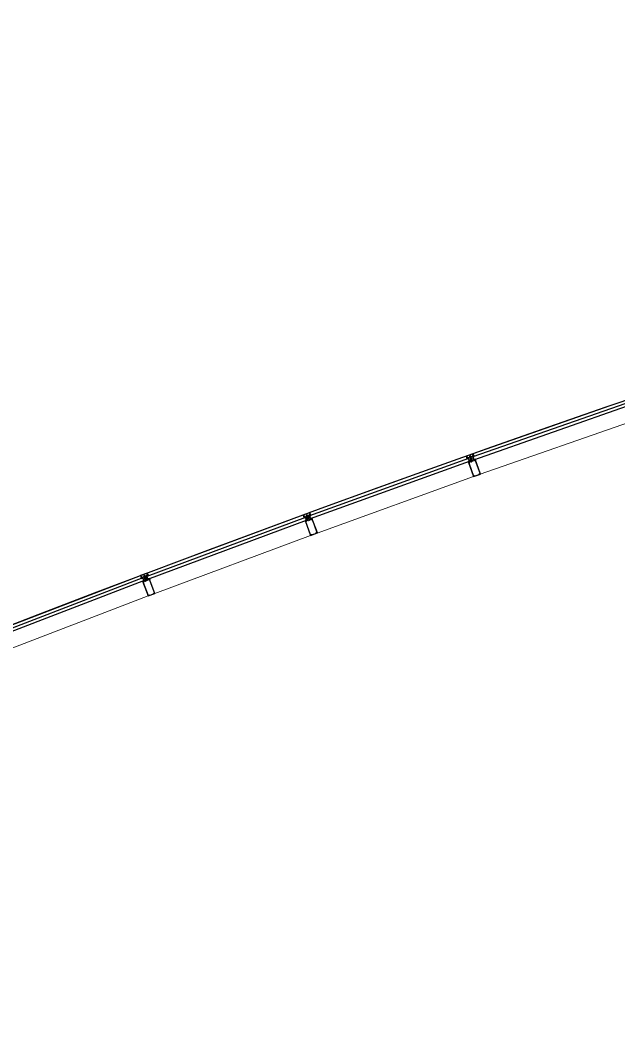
# Model space of a CAD drawing. Header units: millimetres. Extents: x -15988 to 119026, y 0 to 105082.
# Drawn here: x -5389 to -135, y 34971 to 43756 of the extents above; entities that cross this region are included whole.
import ezdxf

# ---------------------------------------------------------------- set-up
doc = ezdxf.new("R2010")
doc.units = ezdxf.units.MM
doc.header["$LTSCALE"] = 25
doc.header["$MEASUREMENT"] = 0
doc.layers.add('PLANON_CONSTRUCTION', color=8, linetype='CONTINUOUS', lineweight=18)
doc.layers.add('PLANON_FLOOR_POLYLINE', color=5, linetype='CONTINUOUS')

msp = doc.modelspace()

# ---------------------------------------------------------------- linework, layer by layer
at = {"layer": 'PLANON_CONSTRUCTION', "lineweight": 25}
for p, q in [((-8.8, 40410.9), (-1411.4, 39921.1)), ((-1403, 39897.1), (-0.5, 40386.9)), ((-1447.4, 39908.3), (-2844.9, 39404.5)), ((-2836.3, 39380.6), (-1438.8, 39884.4)), ((-1438.8, 39884.4), (-1447.4, 39908.3)), ((-1411.4, 39921.1), (-1403, 39897.1)), ((-2880.8, 39391.3), (-4273.2, 38873.5)), ((-4264.3, 38849.7), (-2871.9, 39367.5)), ((-2871.9, 39367.5), (-2880.8, 39391.3)), ((-2844.9, 39404.5), (-2836.3, 39380.6)), ((-4308.9, 38860), (-5696.1, 38328.1)), ((-5687, 38304.4), (-4299.9, 38836.2)), ((-4299.9, 38836.2), (-4308.9, 38860)), ((-4273.2, 38873.5), (-4264.3, 38849.7))]:
    msp.add_line(p, q, dxfattribs=at)
at = {"layer": 'PLANON_CONSTRUCTION'}
for p, q in [((-29.2, 40430.7), (-1407.7, 39949.3)), ((-1344.9, 39769.4), (33.6, 40250.8)), ((-1467.9, 39927.9), (-2841.6, 39432.7)), ((-1467.9, 39927.9), (-1459.3, 39904)), ((-1467.8, 39928.1), (-1408, 39949.4)), ((-1464, 39917.5), (-1467.8, 39928.1)), ((-1408.7, 39947.5), (-1466.1, 39927.1)), ((-1466.1, 39927.1), (-1463, 39918.4)), ((-1465.4, 39916.6), (-1463.9, 39917.1)), ((-1462.6, 39903), (-1465.4, 39916.6)), ((-1463.9, 39917.1), (-1462.9, 39914.3)), ((-1461.6, 39910.6), (-1463.2, 39915.1)), ((-1463, 39918.4), (-1462.3, 39918.7)), ((-1462.7, 39916.1), (-1461.8, 39916.4)), ((-1462.2, 39918.9), (-1461.2, 39924.1)), ((-1461.6, 39916.7), (-1462.1, 39916.6)), ((-1459, 39911), (-1461, 39910.3)), ((-1460.2, 39913.3), (-1460.1, 39913)), ((-1459.2, 39923.8), (-1459.8, 39920.7)), ((-1459.8, 39920.7), (-1458.7, 39917.5)), ((-1457.4, 39915.7), (-1459.5, 39914.9)), ((-1458.7, 39917.5), (-1455.9, 39918.5)), ((-1455.6, 39914.6), (-1455.7, 39914.9)), ((-1436.9, 39918.9), (-1455.3, 39912.4)), ((-1454, 39917.6), (-1453.3, 39915.7)), ((-1453.3, 39915.7), (-1440.2, 39920.4)), ((-1450, 39914.2), (-1447.8, 39908.3)), ((-1440.2, 39920.4), (-1439.8, 39921.2)), ((-1439.8, 39921.2), (-1432.9, 39923.7)), ((-1437.2, 39878.3), (-1439.3, 39884.3)), ((-1439, 39926.4), (-1437.8, 39923)), ((-1439, 39918.1), (-1437.5, 39918.7)), ((-1439, 39918.1), (-1436.9, 39912.1)), ((-1438.9, 39922.6), (-1426.9, 39926.9)), ((-1438.6, 39921.7), (-1438.9, 39922.6)), ((-1438.8, 39927), (-1438.6, 39926.6)), ((-1438.6, 39926.6), (-1429.7, 39929.8)), ((-1438.6, 39921.7), (-1426.6, 39925.9)), ((-1438, 39927.6), (-1430.8, 39930.2)), ((-1436.4, 39918.6), (-1436.9, 39918.9)), ((-1436.9, 39912.1), (-1435.4, 39912.7)), ((-1436.9, 39912.1), (-1435.9, 39912.5)), ((-1427, 39884.3), (-1436.9, 39912.1)), ((-1436.7, 39935.4), (-1422.3, 39894.8)), ((-1436.5, 39927.2), (-1435.4, 39923.9)), ((-1436.2, 39919.1), (-1436.4, 39918.6)), ((-1426.9, 39922.4), (-1436.2, 39919.1)), ((-1435.9, 39912.5), (-1435.7, 39913)), ((-1434.7, 39919.7), (-1435.8, 39922.6)), ((-1435.7, 39913), (-1435.2, 39912.7)), ((-1435.6, 39922.7), (-1429.9, 39906.8)), ((-1435.2, 39912.7), (-1433.5, 39913.4)), ((-1433.5, 39913.4), (-1433.2, 39913.8)), ((-1433.2, 39913.8), (-1432.7, 39913.6)), ((-1432.9, 39923.7), (-1432.5, 39923.4)), ((-1432.7, 39913.6), (-1431.8, 39914)), ((-1432.5, 39923.4), (-1432.2, 39923.9)), ((-1432.2, 39923.9), (-1425.4, 39926.3)), ((-1431.8, 39914), (-1428.1, 39903.7)), ((-1431.7, 39928.9), (-1430.5, 39925.6)), ((-1429.9, 39906.8), (-1424.1, 39899.8)), ((-1429.7, 39929.8), (-1429.8, 39930.2)), ((-1423.9, 39908.9), (-1429.6, 39924.8)), ((-1428.3, 39921.9), (-1429.4, 39924.9)), ((-1429.3, 39929.8), (-1428.1, 39926.5)), ((-1425.3, 39887), (-1429.2, 39898.1)), ((-1428.1, 39903.7), (-1424.9, 39898.9)), ((-1427.9, 39898.8), (-1427, 39897.5)), ((-1427, 39915.7), (-1426, 39916)), ((-1423.4, 39905.4), (-1427, 39915.7)), ((-1426.9, 39926.9), (-1426.6, 39925.9)), ((-1426.4, 39922.2), (-1426.9, 39922.4)), ((-1425.7, 39884.5), (-1426.7, 39884.1)), ((-1426.1, 39922.7), (-1426.4, 39922.2)), ((-1407.8, 39929.2), (-1426.1, 39922.7)), ((-1426, 39916), (-1425.8, 39916.5)), ((-1425.8, 39916.5), (-1425.3, 39916.2)), ((-1425.5, 39922.9), (-1424, 39923.4)), ((-1425.4, 39926.3), (-1424.6, 39925.9)), ((-1424.9, 39883), (-1425.4, 39884.3)), ((-1425.3, 39916.2), (-1423.6, 39916.9)), ((-1424.6, 39925.9), (-1411.4, 39930.6)), ((-1424.1, 39899.8), (-1423.9, 39908.9)), ((-1421.9, 39917.5), (-1424, 39923.4)), ((-1423.6, 39916.9), (-1423.4, 39917.4)), ((-1412.4, 39884.5), (-1423.5, 39880.5)), ((-1423.4, 39916.9), (-1421.9, 39917.5)), ((-1423.4, 39917.4), (-1422.9, 39917.1)), ((-1422.9, 39899.6), (-1423.4, 39905.4)), ((-1422.4, 39883.6), (-1423, 39885.2)), ((-1422.9, 39917.1), (-1421.9, 39917.5)), ((-1415.1, 39886.2), (-1422.4, 39883.6)), ((-1421.9, 39917.5), (-1412, 39889.6)), ((-1420.4, 39899.8), (-1420.5, 39901.4)), ((-1419, 39901.7), (-1415.1, 39890.6)), ((-1415.7, 39887.8), (-1415.1, 39886.2)), ((-1413.3, 39888.6), (-1412.8, 39887.3)), ((-1413.1, 39927.3), (-1411, 39921.3)), ((-1412.2, 39889.3), (-1413.1, 39888.9)), ((-1412.5, 39887.1), (-1404.2, 39890.1)), ((-1411.2, 39881.4), (-1412.4, 39884.5)), ((-1411.4, 39930.6), (-1412, 39932.4)), ((-1409.5, 39938.6), (-1411.9, 39940.6)), ((-1411.1, 39934.4), (-1408.4, 39935.4)), ((-1410.6, 39942.1), (-1406.5, 39938.7)), ((-1396.3, 39889.5), (-1410.2, 39884.5)), ((-1410.2, 39884.5), (-1409.3, 39882)), ((-1408.4, 39935.4), (-1409.5, 39938.6)), ((-1409, 39931.5), (-1408.9, 39931.2)), ((-1405.6, 39938.8), (-1408.7, 39947.5)), ((-1406.1, 39933.8), (-1408.2, 39933.1)), ((-1408, 39949.4), (-1404.2, 39938.7)), ((-1399.4, 39925.3), (-1407.7, 39949.3)), ((-1406.3, 39938.5), (-1405.6, 39938.8)), ((-1405.1, 39936.8), (-1405.6, 39936.6)), ((-1405.3, 39936.5), (-1404.3, 39936.8)), ((-1404.4, 39932.8), (-1404.5, 39933.1)), ((-1404.2, 39890.1), (-1403.7, 39889.8)), ((-1402.6, 39938.9), (-1404.1, 39938.3)), ((-1404.1, 39938.3), (-1403.1, 39935.6)), ((-1402.1, 39931.2), (-1404, 39930.5)), ((-1403.7, 39889.8), (-1403.5, 39890.3)), ((-1403.5, 39890.3), (-1395, 39893.3)), ((-1403.4, 39936.3), (-1401.8, 39931.9)), ((-1396.2, 39926.6), (-1402.6, 39938.9)), ((-1400.3, 39891.4), (-1402.5, 39897.4)), ((-1395.4, 39887), (-1396.3, 39889.5)), ((-1389.8, 39888.4), (-1394.8, 39886.7)), ((-1394.7, 39891), (-1394.6, 39890.8)), ((-1392.9, 39890), (-1390.8, 39890.8)), ((-1391.3, 39894.6), (-1389.3, 39895.3)), ((-1390.1, 39892.4), (-1390.2, 39892.6)), ((-1347.5, 39771.4), (-1388.9, 39887.9)), ((-1388.7, 39895), (-1344.3, 39769.8)), ((-1387.7, 39902.7), (-1385, 39889.1)), ((-1386.4, 39888.6), (-1387.4, 39891.3)), ((-1385, 39889.1), (-1386.4, 39888.6)), ((-1454.1, 39879.1), (-1447.7, 39866.8)), ((-1404.1, 39748.6), (-1448.5, 39873.8)), ((-1448.2, 39874.4), (-1446.3, 39875.1)), ((-1447.7, 39866.8), (-1446.3, 39867.3)), ((-1446.3, 39867.3), (-1447.2, 39870.1)), ((-1445.9, 39872.9), (-1445.8, 39872.6)), ((-1444.2, 39871.8), (-1442.1, 39872.6)), ((-1443.9, 39868.4), (-1402.6, 39751.8)), ((-1438.6, 39871.1), (-1443.5, 39869.4)), ((-1442.5, 39876.5), (-1434.1, 39879.4)), ((-1441.3, 39874.2), (-1441.4, 39874.4)), ((-1425.2, 39879.2), (-1439.1, 39874.3)), ((-1439.1, 39874.3), (-1438.3, 39871.8)), ((-1434.1, 39879.4), (-1433.6, 39879.2)), ((-1433.6, 39879.2), (-1433.4, 39879.7)), ((-1433.4, 39879.7), (-1425.1, 39882.6)), ((-1424.3, 39876.7), (-1425.2, 39879.2)), ((-1422.7, 39876.7), (-1423.7, 39876.4)), ((-1423.5, 39880.5), (-1422.4, 39877.4)), ((-1409.6, 39881.4), (-1410.6, 39881)), ((-2777, 39253.5), (-1403.3, 39748.7)), ((-1344.3, 39769.8), (-1404.1, 39748.6)), ((-1402.6, 39751.8), (-1398.7, 39753.2)), ((-1398.3, 39756.6), (-1392.7, 39758.6)), ((-1397.8, 39755.1), (-1398.3, 39756.6)), ((-1392.7, 39758.6), (-1392.2, 39757.1)), ((-1390.2, 39756.2), (-1359.8, 39767)), ((-1359.4, 39770.4), (-1353.8, 39772.4)), ((-1358.9, 39768.9), (-1359.4, 39770.4)), ((-1353.8, 39772.4), (-1353.3, 39770.9)), ((-1351.3, 39770), (-1347.5, 39771.4)), ((-2901.6, 39410.7), (-4270.1, 38901.7)), ((-2901.6, 39410.7), (-2892.7, 39386.9)), ((-2901.4, 39410.9), (-2841.8, 39432.8)), ((-2897.6, 39400.3), (-2901.4, 39410.9)), ((-2842.5, 39430.9), (-2899.7, 39409.9)), ((-2899.7, 39409.9), (-2896.5, 39401.3)), ((-2898.9, 39399.4), (-2897.4, 39400)), ((-2896, 39385.9), (-2898.9, 39399.4)), ((-2897.4, 39400), (-2896.4, 39397.2)), ((-2895.1, 39393.5), (-2896.7, 39398)), ((-2896.5, 39401.3), (-2895.8, 39401.5)), ((-2896.2, 39398.9), (-2895.3, 39399.3)), ((-2895.7, 39401.7), (-2894.8, 39407)), ((-2895.1, 39399.6), (-2895.6, 39399.4)), ((-2892.5, 39393.9), (-2894.4, 39393.2)), ((-2893.7, 39396.2), (-2893.6, 39395.9)), ((-2892.8, 39406.7), (-2893.4, 39403.6)), ((-2893.4, 39403.6), (-2892.2, 39400.4)), ((-2890.9, 39398.6), (-2893, 39397.8)), ((-2892.2, 39400.4), (-2889.5, 39401.4)), ((-2889.1, 39397.6), (-2889.2, 39397.8)), ((-2870.4, 39402), (-2888.7, 39395.3)), ((-2887.5, 39400.5), (-2886.8, 39398.7)), ((-2887.2, 39362), (-2880.7, 39349.8)), ((-2886.8, 39398.7), (-2873.7, 39403.5)), ((-2883.4, 39397.2), (-2881.3, 39391.3)), ((-2835.9, 39232.1), (-2881.6, 39356.8)), ((-2881.3, 39357.4), (-2879.3, 39358.2)), ((-2875.6, 39359.5), (-2867.2, 39362.6)), ((-2874.4, 39357.3), (-2874.5, 39357.5)), ((-2873.7, 39403.5), (-2873.3, 39404.3)), ((-2873.3, 39404.3), (-2866.5, 39406.8)), ((-2872.6, 39409.5), (-2871.4, 39406.1)), ((-2872.5, 39405.7), (-2860.5, 39410.1)), ((-2872.1, 39404.8), (-2872.5, 39405.7)), ((-2872.5, 39401.2), (-2871, 39401.8)), ((-2872.5, 39401.2), (-2870.4, 39395.3)), ((-2870.3, 39361.5), (-2872.5, 39367.4)), ((-2872.4, 39410.1), (-2872.2, 39409.7)), ((-2872.2, 39409.7), (-2863.3, 39413)), ((-2858.3, 39362.5), (-2872.2, 39357.4)), ((-2872.2, 39357.4), (-2871.3, 39354.9)), ((-2872.1, 39404.8), (-2860.2, 39409.1)), ((-2871.7, 39410.7), (-2864.4, 39413.4)), ((-2870.4, 39418.5), (-2855.6, 39378.1)), ((-2869.9, 39401.8), (-2870.4, 39402)), ((-2870.4, 39395.3), (-2868.9, 39395.8)), ((-2870.4, 39395.3), (-2869.4, 39395.6)), ((-2860.2, 39367.5), (-2870.4, 39395.3)), ((-2870.2, 39410.3), (-2868.9, 39407)), ((-2869.7, 39402.3), (-2869.9, 39401.8)), ((-2860.4, 39405.7), (-2869.7, 39402.3)), ((-2869.4, 39395.6), (-2869.2, 39396.1)), ((-2868.2, 39402.8), (-2869.3, 39405.8)), ((-2869.2, 39405.8), (-2863.3, 39390)), ((-2869.2, 39396.1), (-2868.7, 39395.9)), ((-2868.7, 39395.9), (-2866.9, 39396.5)), ((-2867.2, 39362.6), (-2866.7, 39362.4)), ((-2866.9, 39396.5), (-2866.7, 39397)), ((-2866.7, 39397), (-2866.2, 39396.8)), ((-2866.7, 39362.4), (-2866.5, 39362.9)), ((-2866.5, 39406.8), (-2866, 39406.6)), ((-2866.5, 39362.9), (-2858.2, 39365.9)), ((-2866.2, 39396.8), (-2865.3, 39397.1)), ((-2866, 39406.6), (-2865.8, 39407.1)), ((-2865.8, 39407.1), (-2859, 39409.6)), ((-2865.3, 39412.1), (-2864.1, 39408.8)), ((-2865.3, 39397.1), (-2861.5, 39386.9)), ((-2863.3, 39413), (-2863.5, 39413.4)), ((-2863.3, 39390), (-2857.4, 39383.1)), ((-2857.4, 39392.2), (-2863.2, 39408)), ((-2861.9, 39405.1), (-2863, 39408.1)), ((-2862.9, 39413), (-2861.7, 39409.7)), ((-2858.5, 39370.2), (-2862.5, 39381.3)), ((-2861.5, 39386.9), (-2858.2, 39382.2)), ((-2861.2, 39382), (-2860.3, 39380.7)), ((-2860.5, 39410.1), (-2860.2, 39409.1)), ((-2860.5, 39398.9), (-2859.5, 39399.2)), ((-2856.7, 39388.6), (-2860.5, 39398.9)), ((-2859.9, 39405.4), (-2860.4, 39405.7)), ((-2859.7, 39405.9), (-2859.9, 39405.4)), ((-2858.9, 39367.7), (-2859.9, 39367.4)), ((-2841.4, 39412.6), (-2859.7, 39405.9)), ((-2859.5, 39399.2), (-2859.3, 39399.7)), ((-2859.3, 39399.7), (-2858.8, 39399.5)), ((-2859.1, 39406.2), (-2857.6, 39406.7)), ((-2859, 39409.6), (-2858.2, 39409.2)), ((-2858.8, 39399.5), (-2857.1, 39400.1)), ((-2858.1, 39366.2), (-2858.6, 39367.6)), ((-2857.4, 39360), (-2858.3, 39362.5)), ((-2858.2, 39409.2), (-2845.1, 39414)), ((-2855.4, 39400.7), (-2857.6, 39406.7)), ((-2857.4, 39383.1), (-2857.4, 39392.2)), ((-2857.1, 39400.1), (-2856.9, 39400.6)), ((-2856.9, 39400.2), (-2855.4, 39400.7)), ((-2856.9, 39400.6), (-2856.4, 39400.4)), ((-2855.8, 39360), (-2856.8, 39359.7)), ((-2856.2, 39382.9), (-2856.7, 39388.6)), ((-2845.5, 39367.8), (-2856.7, 39363.8)), ((-2856.7, 39363.8), (-2855.5, 39360.7)), ((-2856.4, 39400.4), (-2855.4, 39400.7)), ((-2855.6, 39366.9), (-2856.2, 39368.4)), ((-2848.3, 39369.5), (-2855.6, 39366.9)), ((-2855.4, 39400.7), (-2845.3, 39373)), ((-2853.7, 39383.1), (-2853.8, 39384.7)), ((-2852.4, 39385), (-2848.3, 39374)), ((-2848.9, 39371.1), (-2848.3, 39369.5)), ((-2846.7, 39410.7), (-2844.5, 39404.7)), ((-2846.5, 39372), (-2846, 39370.6)), ((-2845.4, 39372.6), (-2846.4, 39372.3)), ((-2845.1, 39414), (-2845.7, 39415.8)), ((-2845.7, 39370.5), (-2837.4, 39373.5)), ((-2843.3, 39422), (-2845.6, 39424)), ((-2844.4, 39364.7), (-2845.5, 39367.8)), ((-2844.8, 39417.8), (-2842.1, 39418.8)), ((-2844.3, 39425.5), (-2840.2, 39422.1)), ((-2842.8, 39364.8), (-2843.8, 39364.4)), ((-2829.5, 39373), (-2843.4, 39367.9)), ((-2843.4, 39367.9), (-2842.5, 39365.4)), ((-2842.1, 39418.8), (-2843.3, 39422)), ((-2842.7, 39414.9), (-2842.6, 39414.6)), ((-2839.3, 39422.2), (-2842.5, 39430.9)), ((-2839.8, 39417.3), (-2841.9, 39416.5)), ((-2841.8, 39432.8), (-2837.9, 39422.2)), ((-2833, 39408.8), (-2841.6, 39432.7)), ((-2840, 39422), (-2839.3, 39422.2)), ((-2838.8, 39420.2), (-2839.3, 39420)), ((-2839, 39419.9), (-2838, 39420.2)), ((-2838.1, 39416.3), (-2838.2, 39416.5)), ((-2836.3, 39422.3), (-2837.8, 39421.8)), ((-2837.8, 39421.8), (-2836.8, 39419)), ((-2835.7, 39414.7), (-2837.7, 39414)), ((-2837.4, 39373.5), (-2836.9, 39373.3)), ((-2837.1, 39419.8), (-2835.4, 39415.4)), ((-2836.9, 39373.3), (-2836.7, 39373.8)), ((-2836.7, 39373.8), (-2828.3, 39376.9)), ((-2829.8, 39410.1), (-2836.3, 39422.3)), ((-2833.6, 39374.9), (-2835.8, 39380.9)), ((-2828.6, 39370.5), (-2829.5, 39373)), ((-2823.1, 39372), (-2828, 39370.2)), ((-2827.9, 39374.6), (-2827.8, 39374.3)), ((-2826.2, 39373.6), (-2824.1, 39374.3)), ((-2824.6, 39378.2), (-2822.6, 39378.9)), ((-2823.3, 39376), (-2823.4, 39376.2)), ((-2779.6, 39255.4), (-2822.1, 39371.6)), ((-2822, 39378.6), (-2776.3, 39253.9)), ((-2821.1, 39386.3), (-2818.2, 39372.7)), ((-2819.6, 39372.2), (-2820.6, 39375)), ((-2818.2, 39372.7), (-2819.6, 39372.2)), ((-2880.7, 39349.8), (-2879.3, 39350.4)), ((-2879.3, 39350.4), (-2880.3, 39353.1)), ((-2878.9, 39355.9), (-2878.9, 39355.6)), ((-2877.2, 39354.9), (-2875.1, 39355.6)), ((-2877, 39351.5), (-2834.4, 39235.3)), ((-2871.6, 39354.2), (-2876.5, 39352.4)), ((-4203.7, 38723.2), (-2835.2, 39232.2)), ((-2776.3, 39253.9), (-2835.9, 39232.1)), ((-2834.4, 39235.3), (-2830.6, 39236.7)), ((-2830.2, 39240.1), (-2824.6, 39242.1)), ((-2829.7, 39238.7), (-2830.2, 39240.1)), ((-2824.6, 39242.1), (-2824.1, 39240.7)), ((-2822.1, 39239.8), (-2791.8, 39250.9)), ((-2791.5, 39254.3), (-2785.9, 39256.3)), ((-2790.9, 39252.9), (-2791.5, 39254.3)), ((-2785.9, 39256.3), (-2785.3, 39254.9)), ((-2783.4, 39254), (-2779.6, 39255.4)), ((-4329.9, 38879.1), (-5693.3, 38356.4)), ((-4329.9, 38879.1), (-4320.8, 38855.4)), ((-4329.8, 38879.4), (-4270.4, 38901.8)), ((-4325.8, 38868.8), (-4329.8, 38879.4)), ((-4271, 38899.9), (-4328.1, 38878.4)), ((-4328.1, 38878.4), (-4324.8, 38869.7)), ((-4327.1, 38867.9), (-4325.7, 38868.4)), ((-4324.1, 38854.4), (-4327.1, 38867.9)), ((-4325.7, 38868.4), (-4324.6, 38865.7)), ((-4323.2, 38862), (-4324.9, 38866.4)), ((-4324.8, 38869.7), (-4324.1, 38870)), ((-4324.5, 38867.4), (-4323.5, 38867.8)), ((-4324, 38870.2), (-4323.1, 38875.5)), ((-4323.4, 38868.1), (-4323.8, 38867.9)), ((-4320.6, 38862.4), (-4322.6, 38861.7)), ((-4321.9, 38864.7), (-4321.8, 38864.4)), ((-4321.1, 38875.2), (-4321.6, 38872.1)), ((-4321.6, 38872.1), (-4320.4, 38868.9)), ((-4319.1, 38867.1), (-4321.2, 38866.3)), ((-4320.4, 38868.9), (-4317.7, 38870)), ((-4317.3, 38866.1), (-4317.4, 38866.4)), ((-4298.7, 38870.7), (-4316.9, 38863.8)), ((-4315.7, 38869.1), (-4315.1, 38867.3)), ((-4315.1, 38867.3), (-4302, 38872.2)), ((-4315.1, 38830.6), (-4308.4, 38818.5)), ((-4311.7, 38865.8), (-4309.4, 38859.9)), ((-4303.5, 38828.2), (-4295.1, 38831.4)), ((-4302, 38872.2), (-4301.6, 38873)), ((-4301.6, 38873), (-4294.8, 38875.6)), ((-4300.9, 38878.2), (-4299.7, 38874.8)), ((-4300.8, 38874.4), (-4288.9, 38878.9)), ((-4300.4, 38873.5), (-4300.8, 38874.4)), ((-4300.8, 38869.9), (-4299.3, 38870.5)), ((-4300.8, 38869.9), (-4298.5, 38864)), ((-4300.7, 38878.8), (-4300.6, 38878.4)), ((-4300.6, 38878.4), (-4291.7, 38881.8)), ((-4300.4, 38873.5), (-4288.5, 38878)), ((-4298.2, 38830.2), (-4300.4, 38836.1)), ((-4300, 38879.5), (-4292.8, 38882.2)), ((-4286.2, 38831.3), (-4300, 38826.1)), ((-4298.8, 38887.2), (-4283.6, 38847)), ((-4298.2, 38870.5), (-4298.7, 38870.7)), ((-4298.5, 38879.1), (-4297.2, 38875.8)), ((-4298.5, 38864), (-4297.1, 38864.6)), ((-4298.5, 38864), (-4297.6, 38864.4)), ((-4288.1, 38836.3), (-4298.5, 38864)), ((-4298, 38871), (-4298.2, 38870.5)), ((-4288.7, 38874.5), (-4298, 38871)), ((-4296.5, 38871.6), (-4297.6, 38874.5)), ((-4297.6, 38864.4), (-4297.4, 38864.8)), ((-4297.4, 38874.6), (-4291.5, 38858.8)), ((-4297.4, 38864.8), (-4296.9, 38864.6)), ((-4296.9, 38864.6), (-4295.1, 38865.3)), ((-4295.1, 38865.3), (-4294.9, 38865.8)), ((-4295.1, 38831.4), (-4294.6, 38831.1)), ((-4294.9, 38865.8), (-4294.4, 38865.5)), ((-4294.8, 38875.6), (-4294.3, 38875.4)), ((-4294.6, 38831.1), (-4294.4, 38831.6)), ((-4294.4, 38865.5), (-4293.5, 38865.9)), ((-4294.4, 38831.6), (-4286.1, 38834.7)), ((-4294.3, 38875.4), (-4294.1, 38875.9)), ((-4294.1, 38875.9), (-4287.3, 38878.4)), ((-4293.7, 38880.9), (-4292.4, 38877.6)), ((-4293.5, 38865.9), (-4289.6, 38855.7)), ((-4291.7, 38881.8), (-4291.9, 38882.2)), ((-4285.5, 38861), (-4291.5, 38876.8)), ((-4291.5, 38858.8), (-4285.5, 38852)), ((-4291.3, 38881.8), (-4290, 38878.5)), ((-4290.2, 38873.9), (-4291.3, 38876.9)), ((-4286.4, 38839.1), (-4290.6, 38850.1)), ((-4289.6, 38855.7), (-4286.3, 38851)), ((-4289.2, 38850.8), (-4288.3, 38849.6)), ((-4288.9, 38878.9), (-4288.5, 38878)), ((-4288.2, 38874.3), (-4288.7, 38874.5)), ((-4288.7, 38867.7), (-4287.8, 38868.1)), ((-4284.9, 38857.5), (-4288.7, 38867.7)), ((-4288, 38874.8), (-4288.2, 38874.3)), ((-4269.8, 38881.6), (-4288, 38874.8)), ((-4287.8, 38868.1), (-4287.6, 38868.6)), ((-4286.8, 38836.5), (-4287.8, 38836.2)), ((-4287.6, 38868.6), (-4287.1, 38868.3)), ((-4287.4, 38875), (-4285.9, 38875.6)), ((-4287.3, 38878.4), (-4286.5, 38878)), ((-4287.1, 38868.3), (-4285.3, 38869)), ((-4286.5, 38878), (-4273.4, 38883)), ((-4286, 38835.1), (-4286.5, 38836.4)), ((-4285.3, 38828.8), (-4286.2, 38831.3)), ((-4283.7, 38869.6), (-4285.9, 38875.6)), ((-4285.5, 38852), (-4285.5, 38861)), ((-4285.3, 38869), (-4285.1, 38869.5)), ((-4285.2, 38869.1), (-4283.7, 38869.6)), ((-4285.1, 38869.5), (-4284.6, 38869.3)), ((-4284.3, 38851.8), (-4284.9, 38857.5)), ((-4284.6, 38869.3), (-4283.7, 38869.6)), ((-4283.7, 38828.9), (-4284.6, 38828.5)), ((-4273.5, 38836.8), (-4284.5, 38832.6)), ((-4284.5, 38832.6), (-4283.4, 38829.5)), ((-4283.5, 38835.7), (-4284.1, 38837.3)), ((-4283.7, 38869.6), (-4273.2, 38842)), ((-4276.3, 38838.5), (-4283.5, 38835.7)), ((-4281.8, 38852), (-4281.9, 38853.6)), ((-4280.5, 38853.9), (-4276.3, 38842.9)), ((-4276.8, 38840), (-4276.3, 38838.5)), ((-4275, 38879.7), (-4272.8, 38873.7)), ((-4274.5, 38840.9), (-4274, 38839.6)), ((-4273.4, 38841.6), (-4274.3, 38841.3)), ((-4271.7, 38891), (-4274.1, 38892.9)), ((-4273.4, 38883), (-4274.1, 38884.8)), ((-4273.6, 38839.5), (-4265.4, 38842.6)), ((-4272.3, 38833.7), (-4273.5, 38836.8)), ((-4273.2, 38886.8), (-4270.5, 38887.8)), ((-4272.8, 38894.5), (-4268.7, 38891.1)), ((-4270.5, 38887.8), (-4271.7, 38891)), ((-4270.7, 38833.8), (-4271.6, 38833.4)), ((-4257.5, 38842.2), (-4271.3, 38836.9)), ((-4271.3, 38836.9), (-4270.4, 38834.4)), ((-4271.1, 38883.9), (-4271, 38883.6)), ((-4267.8, 38891.3), (-4271, 38899.9)), ((-4270.4, 38901.8), (-4266.4, 38891.2)), ((-4268.2, 38886.3), (-4270.3, 38885.5)), ((-4261.3, 38877.9), (-4270.1, 38901.7)), ((-4268.5, 38891), (-4267.8, 38891.3)), ((-4267.3, 38889.3), (-4267.8, 38889.1)), ((-4267.4, 38888.9), (-4266.5, 38889.3)), ((-4266.5, 38885.3), (-4266.6, 38885.6)), ((-4264.8, 38891.4), (-4266.2, 38890.9)), ((-4266.2, 38890.9), (-4265.2, 38888.1)), ((-4264.1, 38883.8), (-4266.1, 38883)), ((-4265.5, 38888.9), (-4263.8, 38884.4)), ((-4265.4, 38842.6), (-4264.9, 38842.4)), ((-4264.9, 38842.4), (-4264.7, 38842.8)), ((-4258.1, 38879.2), (-4264.8, 38891.4)), ((-4264.7, 38842.8), (-4256.3, 38846)), ((-4261.6, 38844), (-4263.8, 38850)), ((-4256.6, 38839.7), (-4257.5, 38842.2)), ((-4255.9, 38843.7), (-4255.8, 38843.5)), ((-4251, 38841.2), (-4255.9, 38839.4)), ((-4254.2, 38842.7), (-4252.1, 38843.5)), ((-4252.6, 38847.4), (-4250.7, 38848.1)), ((-4251.3, 38845.2), (-4251.4, 38845.4)), ((-4250, 38847.8), (-4203.1, 38723.6)), ((-4206.3, 38725.1), (-4250, 38840.8)), ((-4249.2, 38855.5), (-4246.1, 38842)), ((-4247.6, 38841.4), (-4248.6, 38844.2)), ((-4246.1, 38842), (-4247.6, 38841.4)), ((-4262.5, 38701.1), (-4309.4, 38825.4)), ((-4309.1, 38826.1), (-4307.2, 38826.8)), ((-4308.4, 38818.5), (-4307, 38819)), ((-4307, 38819), (-4308, 38821.7)), ((-4306.7, 38824.5), (-4306.6, 38824.3)), ((-4305, 38823.5), (-4302.9, 38824.3)), ((-4304.7, 38820.1), (-4261, 38704.4)), ((-4299.4, 38823), (-4304.3, 38821.1)), ((-4302.2, 38826), (-4302.3, 38826.2)), ((-4300, 38826.1), (-4299.1, 38823.6)), ((-5625.1, 38178.5), (-4261.7, 38701.3)), ((-4203.1, 38723.6), (-4262.5, 38701.1)), ((-4261, 38704.4), (-4257.2, 38705.8)), ((-4256.8, 38709.2), (-4251.3, 38711.3)), ((-4256.3, 38707.8), (-4256.8, 38709.2)), ((-4251.3, 38711.3), (-4250.7, 38709.9)), ((-4248.8, 38709), (-4218.6, 38720.4)), ((-4218.2, 38723.8), (-4212.6, 38725.9)), ((-4217.7, 38722.4), (-4218.2, 38723.8)), ((-4212.6, 38725.9), (-4212.1, 38724.5)), ((-4210.1, 38723.6), (-4206.3, 38725.1))]:
    msp.add_line(p, q, dxfattribs=at)
at = {"layer": 'PLANON_CONSTRUCTION', "lineweight": 25, "extrusion": (0, 0, -1)}
for p, q in [((-1408, 39949.4), (-1467.8, 39928.1)), ((-1467.8, 39928.1), (-1459.3, 39904.2)), ((-1459.3, 39904.2), (-1447.4, 39908.4)), ((-1438.9, 39884.5), (-1450.8, 39880.2)), ((-1447.4, 39908.4), (-1438.9, 39884.5)), ((-1411.4, 39921.2), (-1399.5, 39925.4)), ((-1403, 39897.2), (-1411.4, 39921.2)), ((-1399.5, 39925.4), (-1408, 39949.4)), ((-1391, 39901.5), (-1403, 39897.2)), ((-1344.3, 39769.8), (-1391, 39901.5)), ((-1450.8, 39880.2), (-1404.1, 39748.6)), ((-1404.1, 39748.6), (-1344.3, 39769.8)), ((-2841.8, 39432.8), (-2901.4, 39410.9)), ((-2901.4, 39410.9), (-2892.7, 39387.1)), ((-2892.7, 39387.1), (-2880.8, 39391.5)), ((-2872, 39367.6), (-2884, 39363.2)), ((-2884, 39363.2), (-2835.9, 39232.1)), ((-2880.8, 39391.5), (-2872, 39367.6)), ((-2845, 39404.6), (-2833.1, 39408.9)), ((-2836.3, 39380.7), (-2845, 39404.6)), ((-2833.1, 39408.9), (-2841.8, 39432.8)), ((-2824.3, 39385.1), (-2836.3, 39380.7)), ((-2776.3, 39253.9), (-2824.3, 39385.1)), ((-2835.9, 39232.1), (-2776.3, 39253.9)), ((-4270.4, 38901.8), (-4329.8, 38879.4)), ((-4329.8, 38879.4), (-4320.8, 38855.6)), ((-4320.8, 38855.6), (-4308.9, 38860.1)), ((-4300, 38836.3), (-4311.8, 38831.8)), ((-4311.8, 38831.8), (-4262.5, 38701.1)), ((-4308.9, 38860.1), (-4300, 38836.3)), ((-4273.3, 38873.5), (-4261.4, 38878)), ((-4264.3, 38849.8), (-4273.3, 38873.5)), ((-4261.4, 38878), (-4270.4, 38901.8)), ((-4252.4, 38854.3), (-4264.3, 38849.8)), ((-4203.1, 38723.6), (-4252.4, 38854.3)), ((-4262.5, 38701.1), (-4203.1, 38723.6))]:
    msp.add_line(p, q, dxfattribs=at)
at = {"layer": 'PLANON_CONSTRUCTION'}
for centre, radius, start, end in [((-1462.6, 39918), 1.52, 199.53711, 289.53711), ((-1462.5, 39915.4), 0.762, 109.53711, 199.53711), ((-1462, 39917.7), 1.02, 289.53711, 109.53711), ((-1462.2, 39917.6), 1.27, 289.53711, 90.87419), ((-1461.1, 39910.8), 0.508, 199.53711, 289.53711), ((-1460.2, 39924), 1.02, 349.53711, 169.53711), ((-1459, 39913.7), 1.27, 109.53711, 199.53711), ((-1458, 39913.8), 2.29, 199.53711, 244.7268), ((-1459.1, 39911.4), 0.381, 289.53711, 64.7268), ((-1456.9, 39914.5), 1.27, 19.53711, 109.53711), ((-1455.4, 39917), 1.52, 19.53711, 109.53711), ((-1455.4, 39912.7), 0.381, 154.34742, 289.53711), ((-1457.8, 39913.9), 2.29, 334.34742, 19.53711), ((-1437.6, 39926.3), 1.38, 44.95278, 178.61029), ((-1433, 39925), 4.19, 73.82444, 147.52111), ((-1430.3, 39928.9), 1.38, 40.47869, 178.61029), ((-1428.5, 39898.3), 0.762, 34.53711, 199.53711), ((-1424, 39899.6), 3.63, 214.53711, 4.53711), ((-1426.8, 39884.4), 0.254, 199.53711, 289.53711), ((-1425.6, 39884.2), 0.254, 19.53711, 109.53711), ((-1425.6, 39884.2), 2.79, 19.53711, 82.50142), ((-1424, 39899.6), 1.09, 214.53711, 4.53711), ((-1419.7, 39901.5), 0.762, 19.53711, 184.53711), ((-1413, 39888.7), 2.79, 136.5728, 199.53711), ((-1413, 39888.7), 0.254, 109.53711, 199.53711), ((-1412.6, 39887.4), 0.254, 199.53711, 289.53711), ((-1411.2, 39941.4), 1.02, 49.53711, 229.53711), ((-1412.3, 39889.5), 0.254, 289.53711, 19.53711), ((-1410.6, 39933), 1.52, 109.53711, 199.53711), ((-1407.8, 39931.9), 1.27, 109.53711, 199.53711), ((-1406.8, 39932), 2.29, 199.53711, 244.7268), ((-1407.9, 39929.6), 0.381, 289.53711, 64.7268), ((-1405.7, 39937.7), 1.27, 128.20004, 289.53711), ((-1405.9, 39937.6), 1.02, 109.53711, 289.53711), ((-1405.7, 39932.6), 1.27, 19.53711, 109.53711), ((-1405.6, 39938.2), 1.52, 289.53711, 19.53711), ((-1404.2, 39930.9), 0.381, 154.34742, 289.53711), ((-1406.6, 39932.1), 2.29, 334.34742, 19.53711), ((-1404.1, 39936.1), 0.762, 19.53711, 109.53711), ((-1402.2, 39931.7), 0.508, 289.53711, 19.53711), ((-1394.9, 39887.1), 0.508, 199.53711, 289.53711), ((-1394.9, 39892.9), 0.381, 334.34742, 109.53711), ((-1392.5, 39891.8), 2.29, 154.34742, 199.53711), ((-1393.4, 39891.2), 1.27, 199.53711, 289.53711), ((-1391.2, 39894.3), 0.381, 109.53711, 244.7268), ((-1392.3, 39891.9), 2.29, 19.53711, 64.7268), ((-1391.3, 39891.9), 1.27, 289.53711, 19.53711), ((-1389.6, 39887.7), 0.762, 19.53711, 109.53711), ((-1389.2, 39894.8), 0.508, 19.53711, 109.53711), ((-1448.1, 39874), 0.508, 109.53711, 199.53711), ((-1446.1, 39874.8), 0.381, 334.34742, 109.53711), ((-1443.7, 39873.6), 2.29, 154.34742, 199.53711), ((-1444.6, 39873), 1.27, 199.53711, 289.53711), ((-1443.2, 39868.7), 0.762, 109.53711, 199.53711), ((-1442.4, 39876.1), 0.381, 109.53711, 244.7268), ((-1443.5, 39873.7), 2.29, 19.53711, 64.7268), ((-1442.5, 39873.8), 1.27, 289.53711, 19.53711), ((-1438.7, 39871.6), 0.508, 289.53711, 19.53711), ((-1425.2, 39882.9), 0.254, 289.53711, 19.53711), ((-1423.8, 39876.9), 0.508, 199.53711, 289.53711), ((-1422.9, 39877.2), 0.508, 289.53711, 19.53711), ((-1410.8, 39881.5), 0.508, 199.53711, 289.53711), ((-1409.8, 39881.9), 0.508, 289.53711, 19.53711), ((-1399.2, 39754.6), 1.52, 289.53711, 19.53711), ((-1390.7, 39757.6), 1.52, 199.53711, 289.53711), ((-1360.3, 39768.4), 1.52, 289.53711, 19.53711), ((-1351.8, 39771.4), 1.52, 199.53711, 289.53711), ((-2896.1, 39400.9), 1.52, 200.11343, 290.11343), ((-2896, 39398.2), 0.762, 110.11343, 200.11343), ((-2895.5, 39400.6), 1.02, 290.11343, 110.11343), ((-2895.7, 39400.5), 1.27, 290.11343, 91.4505), ((-2894.6, 39393.7), 0.508, 200.11343, 290.11343), ((-2893.8, 39406.8), 1.02, 350.11343, 170.11343), ((-2892.5, 39396.6), 1.27, 110.11343, 200.11343), ((-2891.5, 39396.7), 2.29, 200.11343, 245.30311), ((-2892.6, 39394.3), 0.381, 290.11343, 65.30311), ((-2890.4, 39397.4), 1.27, 20.11343, 110.11343), ((-2888.9, 39400), 1.52, 20.11343, 110.11343), ((-2891.3, 39396.8), 2.29, 334.92374, 20.11343), ((-2888.9, 39395.7), 0.381, 154.92374, 290.11343), ((-2881.1, 39357), 0.508, 110.11343, 200.11343), ((-2879.2, 39357.8), 0.381, 334.92374, 110.11343), ((-2876.8, 39356.7), 2.29, 154.92374, 200.11343), ((-2875.5, 39359.2), 0.381, 110.11343, 245.30311), ((-2876.6, 39356.7), 2.29, 20.11343, 65.30311), ((-2875.6, 39356.8), 1.27, 290.11343, 20.11343), ((-2871.2, 39409.4), 1.38, 45.5291, 179.18661), ((-2866.6, 39408.1), 4.19, 74.40075, 148.09743), ((-2863.9, 39412.1), 1.38, 41.05501, 179.18661), ((-2861.8, 39381.6), 0.762, 35.11343, 200.11343), ((-2857.3, 39382.8), 3.63, 215.11343, 5.11343), ((-2859.9, 39367.6), 0.254, 200.11343, 290.11343), ((-2858.8, 39367.5), 0.254, 20.11343, 110.11343), ((-2858.8, 39367.5), 2.79, 20.11343, 83.07773), ((-2857.3, 39382.8), 1.09, 215.11343, 5.11343), ((-2858.3, 39366.1), 0.254, 290.11343, 20.11343), ((-2856.9, 39360.1), 0.508, 200.11343, 290.11343), ((-2856, 39360.5), 0.508, 290.11343, 20.11343), ((-2853.1, 39384.8), 0.762, 20.11343, 185.11343), ((-2846.3, 39372.1), 2.79, 137.14912, 200.11343), ((-2846.3, 39372.1), 0.254, 110.11343, 200.11343), ((-2845, 39424.7), 1.02, 50.11343, 230.11343), ((-2845.8, 39370.7), 0.254, 200.11343, 290.11343), ((-2844.3, 39416.3), 1.52, 110.11343, 200.11343), ((-2845.5, 39372.9), 0.254, 290.11343, 20.11343), ((-2843.9, 39364.9), 0.508, 200.11343, 290.11343), ((-2843, 39365.3), 0.508, 290.11343, 20.11343), ((-2841.5, 39415.3), 1.27, 110.11343, 200.11343), ((-2840.4, 39415.4), 2.29, 200.11343, 245.30311), ((-2841.5, 39413), 0.381, 290.11343, 65.30311), ((-2839.4, 39421.1), 1.27, 128.77635, 290.11343), ((-2839.7, 39421), 1.02, 110.11343, 290.11343), ((-2839.4, 39416.1), 1.27, 20.11343, 110.11343), ((-2839.4, 39421.7), 1.52, 290.11343, 20.11343), ((-2840.2, 39415.5), 2.29, 334.92374, 20.11343), ((-2837.8, 39414.3), 0.381, 154.92374, 290.11343), ((-2837.8, 39419.5), 0.762, 20.11343, 110.11343), ((-2835.9, 39415.2), 0.508, 290.11343, 20.11343), ((-2828.1, 39370.7), 0.508, 200.11343, 290.11343), ((-2828.2, 39376.5), 0.381, 334.92374, 110.11343), ((-2825.8, 39375.4), 2.29, 154.92374, 200.11343), ((-2826.6, 39374.8), 1.27, 200.11343, 290.11343), ((-2824.5, 39377.9), 0.381, 110.11343, 245.30311), ((-2825.6, 39375.4), 2.29, 20.11343, 65.30311), ((-2824.5, 39375.5), 1.27, 290.11343, 20.11343), ((-2822.8, 39371.3), 0.762, 20.11343, 110.11343), ((-2822.5, 39378.5), 0.508, 20.11343, 110.11343), ((-2877.7, 39356.1), 1.27, 200.11343, 290.11343), ((-2876.2, 39351.7), 0.762, 110.11343, 200.11343), ((-2871.8, 39354.7), 0.508, 290.11343, 20.11343), ((-2831.1, 39238.1), 1.52, 290.11343, 20.11343), ((-2822.7, 39241.2), 1.52, 200.11343, 290.11343), ((-2792.4, 39252.3), 1.52, 290.11343, 20.11343), ((-2783.9, 39255.4), 1.52, 200.11343, 290.11343), ((-4324.4, 38869.3), 1.52, 200.68974, 290.68974), ((-4324.2, 38866.7), 0.762, 110.68974, 200.68974), ((-4323.7, 38869), 1.02, 290.68974, 110.68974), ((-4324, 38869), 1.27, 290.68974, 92.02682), ((-4322.8, 38862.2), 0.508, 200.68974, 290.68974), ((-4322.1, 38875.3), 1.02, 350.68974, 170.68974), ((-4320.7, 38865.1), 1.27, 110.68974, 200.68974), ((-4319.7, 38865.2), 2.29, 200.68974, 245.87943), ((-4320.8, 38862.8), 0.381, 290.68974, 65.87943), ((-4318.6, 38865.9), 1.27, 20.68974, 110.68974), ((-4317.2, 38868.5), 1.52, 20.68974, 110.68974), ((-4319.5, 38865.3), 2.29, 335.50005, 20.68974), ((-4317.1, 38864.2), 0.381, 155.50005, 290.68974), ((-4299.5, 38878.2), 1.38, 46.10541, 179.76293), ((-4294.9, 38876.9), 4.19, 74.97707, 148.67375), ((-4292.3, 38880.9), 1.38, 41.63132, 179.76293), ((-4289.9, 38850.4), 0.762, 35.68974, 200.68974), ((-4285.4, 38851.7), 3.63, 215.68974, 5.68974), ((-4287.9, 38836.4), 0.254, 200.68974, 290.68974), ((-4286.7, 38836.3), 0.254, 20.68974, 110.68974), ((-4286.7, 38836.3), 2.79, 20.68974, 83.65405), ((-4285.4, 38851.7), 1.09, 215.68974, 5.68974), ((-4286.2, 38835), 0.254, 290.68974, 20.68974), ((-4283.8, 38829.4), 0.508, 290.68974, 20.68974), ((-4281.2, 38853.7), 0.762, 20.68974, 185.68974), ((-4274.2, 38841), 2.79, 137.72543, 200.68974), ((-4273.5, 38893.7), 1.02, 50.68974, 230.68974), ((-4274.2, 38841), 0.254, 110.68974, 200.68974), ((-4272.7, 38885.3), 1.52, 110.68974, 200.68974), ((-4273.7, 38839.7), 0.254, 200.68974, 290.68974), ((-4273.5, 38841.9), 0.254, 290.68974, 20.68974), ((-4271.8, 38833.9), 0.508, 200.68974, 290.68974), ((-4269.9, 38884.3), 1.27, 110.68974, 200.68974), ((-4268.8, 38884.4), 2.29, 200.68974, 245.87943), ((-4270.9, 38834.3), 0.508, 290.68974, 20.68974), ((-4269.9, 38882), 0.381, 290.68974, 65.87943), ((-4267.9, 38890.1), 1.27, 129.35267, 290.68974), ((-4268.1, 38890), 1.02, 110.68974, 290.68974), ((-4267.8, 38885.1), 1.27, 20.68974, 110.68974), ((-4267.8, 38890.7), 1.52, 290.68974, 20.68974), ((-4268.6, 38884.5), 2.29, 335.50005, 20.68974), ((-4266.2, 38883.4), 0.381, 155.50005, 290.68974), ((-4266.2, 38888.6), 0.762, 20.68974, 110.68974), ((-4264.3, 38884.3), 0.508, 290.68974, 20.68974), ((-4256.1, 38839.8), 0.508, 200.68974, 290.68974), ((-4256.2, 38845.6), 0.381, 335.50005, 110.68974), ((-4253.8, 38844.5), 2.29, 155.50005, 200.68974), ((-4254.6, 38843.9), 1.27, 200.68974, 290.68974), ((-4252.5, 38847), 0.381, 110.68974, 245.87943), ((-4253.6, 38844.6), 2.29, 20.68974, 65.87943), ((-4252.5, 38844.7), 1.27, 290.68974, 20.68974), ((-4250.8, 38840.5), 0.762, 20.68974, 110.68974), ((-4250.5, 38847.7), 0.508, 20.68974, 110.68974), ((-4308.9, 38825.6), 0.508, 110.68974, 200.68974), ((-4307, 38826.4), 0.381, 335.50005, 110.68974), ((-4304.6, 38825.3), 2.29, 155.50005, 200.68974), ((-4305.5, 38824.7), 1.27, 200.68974, 290.68974), ((-4304, 38820.4), 0.762, 110.68974, 200.68974), ((-4303.3, 38827.8), 0.381, 110.68974, 245.87943), ((-4304.4, 38825.4), 2.29, 20.68974, 65.87943), ((-4303.4, 38825.5), 1.27, 290.68974, 20.68974), ((-4299.6, 38823.4), 0.508, 290.68974, 20.68974), ((-4284.8, 38829), 0.508, 200.68974, 290.68974), ((-4257.7, 38707.3), 1.52, 290.68974, 20.68974), ((-4249.3, 38710.5), 1.52, 200.68974, 290.68974), ((-4219.1, 38721.9), 1.52, 290.68974, 20.68974), ((-4210.7, 38725), 1.52, 200.68974, 290.68974)]:
    msp.add_arc(centre, radius, start, end, dxfattribs=at)
at = {"layer": 'PLANON_FLOOR_POLYLINE', "ltscale": 0.25}
msp.add_lwpolyline([(0, 0), (-15988, 33910.6, -0.112855), (49810.6, 48639.5), (49810.6, 48236.3), (72289.6, 48236.3), (72289.6, 105081.5), (111405.6, 105081.5), (111405.6, 58345.5), (96165.6, 58345.5), (96165.6, 42597.5), (119025.6, 42597.5), (119025.6, 3481.5), (49429.6, 3481.5), (49429.7, 11455.1, 0.075233), (20245.2, 7417.9, 0.047303)], format="xyb", close=True, dxfattribs=at)

doc.saveas('drawing.dxf')
